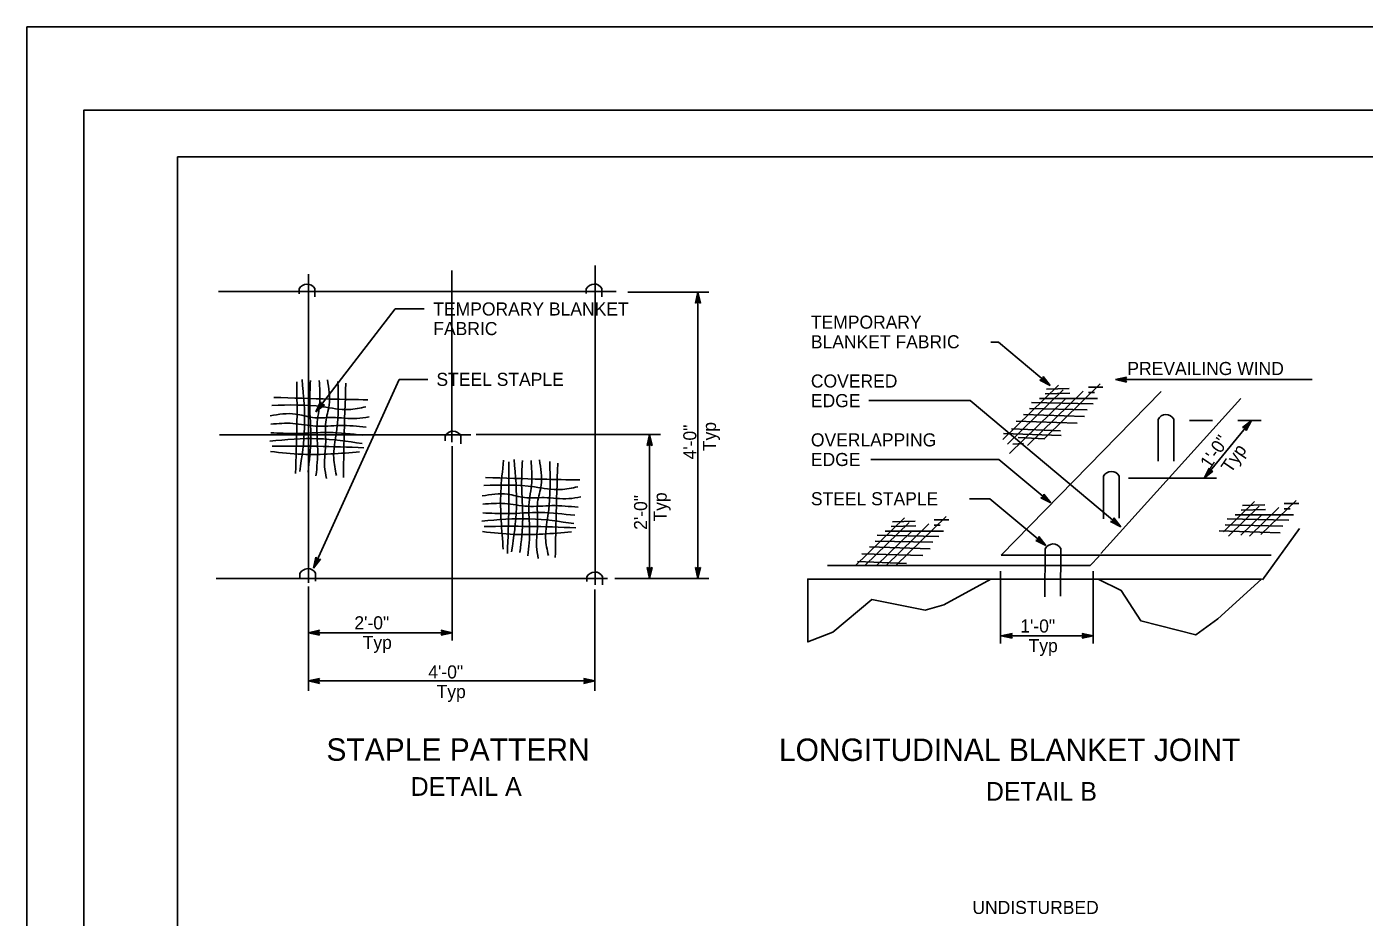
# Model space of a CAD drawing. Extents: x -894 to 866, y -476 to 714.
# Drawn here: x -894 to -178, y 237 to 714 of the extents above; entities that cross this region are included whole.
import ezdxf

# ---------------------------------------------------------------- set-up
doc = ezdxf.new("R2010")
doc.units = 0
for name, color, linetype in [('10 Sheet Format', 7, 'Continuous'), ('56 Stage 3 Anno', 7, 'Continuous'), ('57 Undefined', 7, 'Continuous'), ('58 Soundwalls', 7, 'Continuous'), ('60 Nongeo Data', 7, 'Continuous')]:
    doc.layers.add(name, color=color, linetype=linetype)

msp = doc.modelspace()

# ---------------------------------------------------------------- linework, layer by layer
at = {"layer": '10 Sheet Format'}
for p, q in [((-863.46, 668.96), (836.55, 668.96)), ((-863.46, 668.96), (-863.46, -431.04)), ((-813.45, 643.96), (811.55, 643.96)), ((-813.45, 643.96), (-813.45, -406.04))]:
    msp.add_line(p, q, dxfattribs=at)
for points in [[(-894.04, 713.56), (865.96, 713.56), (865.96, -476.44), (-894.04, -476.44)], [(-863.46, -431.04), (836.55, -431.04), (836.55, 668.96), (-863.46, 668.96)]]:
    msp.add_lwpolyline(points, close=True, dxfattribs=at)
at = {"layer": '56 Stage 3 Anno'}
for p, q in [((-572.32, 571.62), (-529.06, 571.62)), ((-536.14, 565.72), (-534.82, 571.62)), ((-534.82, 566.5), (-536.14, 565.72)), ((-536.14, 565.72), (-536.14, 565.72)), ((-535.79, 565.93), (-534.82, 570.26)), ((-535.43, 566.16), (-534.82, 568.9)), ((-535.09, 566.33), (-534.82, 567.54)), ((-534.82, 418.35), (-534.82, 571.62)), ((-534.82, 571.62), (-534.82, 571.62)), ((-534.82, 571.62), (-533.51, 565.72)), ((-534.82, 570.25), (-533.86, 565.95)), ((-534.82, 568.9), (-534.2, 566.12)), ((-534.82, 567.54), (-534.56, 566.35)), ((-533.51, 565.72), (-534.82, 566.5)), ((-533.51, 565.72), (-533.51, 565.72)), ((-739.39, 507.43), (-696.79, 562.56)), ((-681.44, 562.56), (-696.79, 562.56)), ((-740.55, 423.89), (-694.7, 524.88)), ((-679.34, 524.88), (-694.7, 524.88)), ((-351.78, 524.43), (-350.34, 524.93)), ((-346.4, 521.65), (-351.78, 524.43)), ((-351.78, 524.43), (-351.78, 524.43)), ((-347.46, 522.53), (-351.38, 524.55)), ((-348.49, 523.39), (-351.02, 524.7)), ((-349.54, 524.26), (-350.62, 524.82)), ((-350.34, 524.93), (-350.1, 526.44)), ((-350.29, 525.25), (-349.54, 524.26)), ((-350.21, 525.62), (-348.49, 523.39)), ((-350.16, 526.04), (-347.45, 522.52)), ((-350.1, 526.44), (-350.1, 526.44)), ((-350.1, 526.44), (-346.4, 521.65)), ((-311.37, 524.74), (-305.46, 526.05)), ((-305.46, 523.42), (-311.37, 524.74)), ((-311.37, 524.74), (-311.37, 524.74)), ((-305.68, 523.77), (-310.01, 524.74)), ((-310, 524.74), (-305.69, 525.7)), ((-308.65, 524.74), (-305.87, 525.35)), ((-305.91, 524.13), (-308.65, 524.74)), ((-307.29, 524.74), (-306.1, 525)), ((-306.08, 524.47), (-307.29, 524.74)), ((-305.46, 526.05), (-306.25, 524.74)), ((-306.25, 524.74), (-305.46, 523.42)), ((-305.46, 526.05), (-305.46, 526.05)), ((-305.46, 523.42), (-305.46, 523.42)), ((-346.4, 521.65), (-346.4, 521.65)), ((-739.39, 507.43), (-736.85, 512.92)), ((-734.76, 511.33), (-739.39, 507.43)), ((-738.57, 508.52), (-736.71, 512.52)), ((-735.17, 511.37), (-738.57, 508.51)), ((-737.74, 509.59), (-736.54, 512.18)), ((-735.59, 511.4), (-737.74, 509.59)), ((-736.92, 510.67), (-736.4, 511.78)), ((-735.97, 511.47), (-736.92, 510.67)), ((-736.85, 512.92), (-736.85, 512.92)), ((-736.85, 512.92), (-736.29, 511.5)), ((-736.29, 511.5), (-734.76, 511.33)), ((-734.76, 511.33), (-734.76, 511.33)), ((-739.39, 507.43), (-739.39, 507.43)), ((-271.69, 502.86), (-259.51, 502.86)), ((-238.65, 502.86), (-263.92, 471.96)), ((-245.99, 502.86), (-233.45, 502.86)), ((-243.43, 499.16), (-238.65, 502.86)), ((-243.03, 499.1), (-239.52, 501.82)), ((-239.52, 501.81), (-241.54, 497.89)), ((-238.65, 502.86), (-241.41, 497.48)), ((-238.65, 502.86), (-238.65, 502.86)), ((-653.46, 495.36), (-554.96, 495.36)), ((-562.04, 489.46), (-560.72, 495.36)), ((-561.69, 489.67), (-560.72, 494)), ((-560.72, 418.35), (-560.72, 495.36)), ((-560.72, 495.36), (-560.72, 495.36)), ((-560.72, 495.36), (-559.41, 489.46)), ((-560.71, 493.99), (-559.76, 489.69)), ((-241.92, 498.92), (-243.43, 499.16)), ((-243.43, 499.16), (-243.43, 499.16)), ((-242.61, 499.05), (-240.39, 500.77)), ((-242.24, 498.97), (-241.26, 499.73)), ((-241.41, 497.48), (-241.92, 498.92)), ((-241.26, 499.73), (-241.81, 498.64)), ((-240.39, 500.77), (-241.69, 498.24)), ((-241.41, 497.48), (-241.41, 497.48)), ((-666.29, 489.14), (-666.29, 385.17)), ((-560.72, 490.24), (-562.04, 489.46)), ((-562.04, 489.46), (-562.04, 489.46)), ((-561.33, 489.9), (-560.72, 492.64)), ((-560.99, 490.07), (-560.72, 491.28)), ((-560.72, 492.64), (-560.1, 489.86)), ((-560.72, 491.28), (-560.46, 490.09)), ((-559.41, 489.46), (-560.72, 490.24)), ((-559.41, 489.46), (-559.41, 489.46)), ((-263.92, 471.96), (-261.27, 477.4)), ((-259.21, 475.76), (-263.92, 471.96)), ((-263.07, 473.03), (-261.13, 476.99)), ((-259.62, 475.81), (-263.07, 473.02)), ((-262.22, 474.09), (-260.98, 476.65)), ((-260.04, 475.85), (-262.22, 474.09)), ((-261.38, 475.15), (-260.84, 476.24)), ((-260.41, 475.93), (-261.38, 475.15)), ((-261.27, 477.4), (-261.27, 477.4)), ((-261.27, 477.4), (-260.73, 475.97)), ((-260.73, 475.97), (-259.21, 475.76)), ((-259.21, 475.76), (-259.21, 475.76)), ((-304.48, 471.96), (-257.23, 471.96)), ((-263.92, 471.96), (-263.92, 471.96)), ((-351.39, 461.51), (-349.95, 462.01)), ((-346.02, 458.74), (-351.39, 461.51)), ((-351.39, 461.51), (-351.39, 461.51)), ((-347.07, 459.61), (-350.99, 461.63)), ((-348.11, 460.48), (-350.64, 461.78)), ((-349.15, 461.35), (-350.23, 461.91)), ((-349.95, 462.01), (-349.71, 463.53)), ((-349.91, 462.33), (-349.15, 461.35)), ((-349.82, 462.7), (-348.11, 460.48)), ((-349.77, 463.12), (-347.06, 459.61)), ((-349.71, 463.53), (-349.71, 463.53)), ((-349.71, 463.53), (-346.02, 458.74)), ((-346.02, 458.74), (-346.02, 458.74)), ((-313.98, 448.77), (-312.53, 449.27)), ((-308.6, 446), (-313.98, 448.77)), ((-313.98, 448.77), (-313.98, 448.77)), ((-309.65, 446.87), (-313.57, 448.9)), ((-310.69, 447.74), (-313.22, 449.05)), ((-311.73, 448.61), (-312.82, 449.17)), ((-312.53, 449.27), (-312.29, 450.79)), ((-312.49, 449.59), (-311.73, 448.61)), ((-312.4, 449.97), (-310.69, 447.74)), ((-312.35, 450.39), (-309.64, 446.87)), ((-312.29, 450.79), (-312.29, 450.79)), ((-312.29, 450.79), (-308.6, 446)), ((-308.6, 446), (-308.6, 446)), ((-354.09, 438.74), (-352.65, 439.24)), ((-348.72, 435.96), (-354.09, 438.74)), ((-354.09, 438.74), (-354.09, 438.74)), ((-349.77, 436.84), (-353.69, 438.86)), ((-350.81, 437.71), (-353.34, 439.01)), ((-351.85, 438.58), (-352.93, 439.14)), ((-352.65, 439.24), (-352.41, 440.76)), ((-352.61, 439.56), (-351.85, 438.58)), ((-352.52, 439.93), (-350.81, 437.71)), ((-352.47, 440.35), (-349.76, 436.83)), ((-352.41, 440.76), (-352.41, 440.76)), ((-352.41, 440.76), (-348.72, 435.96)), ((-740.55, 423.89), (-739.3, 429.81)), ((-739.3, 429.81), (-739.3, 429.81)), ((-739.3, 429.81), (-738.44, 428.56)), ((-348.72, 435.96), (-348.72, 435.96)), ((-736.91, 428.73), (-740.55, 423.89)), ((-740.55, 423.89), (-740.55, 423.89)), ((-739.99, 425.14), (-739.08, 429.46)), ((-737.32, 428.68), (-739.99, 425.13)), ((-739.42, 426.37), (-738.84, 429.16)), ((-737.73, 428.62), (-739.42, 426.37)), ((-738.86, 427.61), (-738.61, 428.8)), ((-738.12, 428.6), (-738.86, 427.61)), ((-738.44, 428.56), (-736.91, 428.73)), ((-736.91, 428.73), (-736.91, 428.73)), ((-560.72, 418.35), (-562.03, 424.25)), ((-562.03, 424.25), (-562.03, 424.25)), ((-562.03, 424.25), (-560.72, 423.46)), ((-560.72, 419.71), (-561.67, 424.02)), ((-560.71, 421.06), (-561.33, 423.84)), ((-560.71, 422.42), (-560.98, 423.61)), ((-560.72, 423.46), (-559.4, 424.25)), ((-559.4, 424.25), (-560.72, 418.35)), ((-559.75, 424.04), (-560.72, 419.7)), ((-560.1, 423.81), (-560.71, 421.06)), ((-560.44, 423.63), (-560.71, 422.42)), ((-559.4, 424.25), (-559.4, 424.25)), ((-534.82, 418.35), (-536.13, 424.25)), ((-536.13, 424.25), (-536.13, 424.25)), ((-536.13, 424.25), (-534.82, 423.46)), ((-534.82, 419.71), (-535.77, 424.02)), ((-534.82, 421.06), (-535.43, 423.84)), ((-534.82, 422.42), (-535.08, 423.61)), ((-534.82, 423.46), (-533.5, 424.25)), ((-533.5, 424.25), (-534.82, 418.35)), ((-533.85, 424.04), (-534.82, 419.7)), ((-534.2, 423.81), (-534.82, 421.06)), ((-534.54, 423.63), (-534.82, 422.42)), ((-533.5, 424.25), (-533.5, 424.25)), ((-579.38, 418.35), (-529.06, 418.35)), ((-560.72, 418.35), (-560.72, 418.35)), ((-534.82, 418.35), (-534.82, 418.35)), ((-372.87, 422.22), (-372.87, 383.48)), ((-323.37, 422.22), (-323.37, 383.48)), ((-743.31, 414), (-743.31, 358.3)), ((-590.03, 412.4), (-590.03, 358.3)), ((-743.31, 389.31), (-737.4, 390.62)), ((-743.31, 389.31), (-666.29, 389.31)), ((-737.4, 388), (-743.31, 389.31)), ((-743.31, 389.31), (-743.31, 389.31)), ((-737.61, 388.35), (-741.95, 389.31)), ((-741.94, 389.32), (-737.63, 390.27)), ((-740.59, 389.31), (-737.81, 389.93)), ((-737.84, 388.7), (-740.59, 389.31)), ((-739.23, 389.31), (-738.04, 389.57)), ((-738.02, 389.04), (-739.23, 389.31)), ((-737.4, 390.62), (-738.19, 389.31)), ((-738.19, 389.31), (-737.4, 388)), ((-737.4, 390.62), (-737.4, 390.62)), ((-737.4, 388), (-737.4, 388)), ((-671.41, 389.31), (-672.2, 390.63)), ((-672.2, 390.63), (-672.2, 390.63)), ((-672.2, 390.63), (-666.29, 389.31)), ((-666.29, 389.31), (-672.2, 388.01)), ((-672.2, 388.01), (-671.41, 389.31)), ((-672.2, 388.01), (-672.2, 388.01)), ((-671.98, 390.28), (-667.65, 389.31)), ((-667.66, 389.31), (-671.96, 388.36)), ((-669.01, 389.32), (-671.79, 388.7)), ((-671.75, 389.93), (-669.01, 389.32)), ((-671.58, 389.59), (-670.37, 389.32)), ((-670.37, 389.32), (-671.56, 389.05)), ((-666.29, 389.31), (-666.29, 389.31)), ((-372.55, 387.67), (-366.64, 388.98)), ((-372.55, 387.67), (-323.37, 387.67)), ((-366.64, 386.35), (-372.55, 387.67)), ((-372.55, 387.67), (-372.55, 387.67)), ((-366.85, 386.7), (-371.19, 387.67)), ((-371.18, 387.68), (-366.87, 388.63)), ((-369.83, 387.67), (-367.05, 388.29)), ((-367.08, 387.06), (-369.83, 387.67)), ((-368.47, 387.67), (-367.28, 387.93)), ((-367.26, 387.4), (-368.47, 387.67)), ((-366.64, 388.98), (-367.43, 387.67)), ((-367.43, 387.67), (-366.64, 386.35)), ((-366.64, 388.98), (-366.64, 388.98)), ((-328.49, 387.67), (-329.27, 388.99)), ((-329.27, 388.99), (-329.27, 388.99)), ((-329.27, 388.99), (-323.37, 387.67)), ((-323.37, 387.67), (-329.27, 386.36)), ((-329.27, 386.36), (-328.49, 387.67)), ((-329.06, 388.64), (-324.73, 387.67)), ((-324.74, 387.67), (-329.04, 386.72)), ((-326.09, 387.68), (-328.87, 387.06)), ((-328.83, 388.29), (-326.09, 387.68)), ((-328.66, 387.95), (-327.45, 387.68)), ((-327.45, 387.68), (-328.64, 387.41)), ((-323.37, 387.67), (-323.37, 387.67)), ((-366.64, 386.35), (-366.64, 386.35)), ((-329.27, 386.36), (-329.27, 386.36)), ((-743.31, 363.52), (-737.4, 364.83)), ((-743.31, 363.52), (-590.03, 363.52)), ((-737.4, 362.2), (-743.31, 363.52)), ((-743.31, 363.52), (-743.31, 363.52)), ((-737.61, 362.55), (-741.95, 363.52)), ((-741.94, 363.52), (-737.63, 364.48)), ((-740.59, 363.52), (-737.81, 364.14)), ((-737.84, 362.91), (-740.59, 363.52)), ((-739.23, 363.52), (-738.04, 363.78)), ((-738.02, 363.25), (-739.23, 363.52)), ((-737.4, 364.83), (-738.19, 363.52)), ((-738.19, 363.52), (-737.4, 362.2)), ((-737.4, 364.83), (-737.4, 364.83)), ((-737.4, 362.2), (-737.4, 362.2)), ((-595.15, 363.52), (-595.93, 364.84)), ((-595.93, 364.84), (-595.93, 364.84)), ((-595.93, 364.84), (-590.03, 363.52)), ((-590.03, 363.52), (-595.93, 362.21)), ((-595.93, 362.21), (-595.15, 363.52)), ((-595.93, 362.21), (-595.93, 362.21)), ((-595.72, 364.49), (-591.39, 363.52)), ((-591.4, 363.52), (-595.7, 362.57)), ((-592.75, 363.52), (-595.53, 362.91)), ((-595.49, 364.14), (-592.75, 363.52)), ((-595.32, 363.79), (-594.11, 363.52)), ((-594.11, 363.52), (-595.3, 363.26)), ((-590.03, 363.52), (-590.03, 363.52))]:
    msp.add_line(p, q, dxfattribs=at)
for points in [[(-373.99, 544.75), (-378.09, 544.76)], [(-373.99, 544.75), (-346.4, 521.65)], [(-206.12, 524.75), (-311.37, 524.74)], [(-443.3, 513.51), (-389.23, 513.51)], [(-389.23, 513.51), (-308.6, 446)], [(-442.29, 482.01), (-373.81, 482.01)], [(-373.81, 482.01), (-346.02, 458.74)], [(-389.46, 461.01), (-378.63, 461.01)], [(-378.63, 461.01), (-348.72, 435.96)]]:
    msp.add_lwpolyline(points, dxfattribs=at)
at = {"layer": '58 Soundwalls'}
msp.add_lwpolyline([(-378.15, 418.04), (-403.33, 404.29), (-413.31, 401.44), (-441.82, 407.13), (-462.72, 389.59), (-476.03, 384.37), (-476.03, 418.04), (-375.3, 418.04)], close=True, dxfattribs=at)
at = {"layer": '60 Nongeo Data'}
for p, q in [((-743.34, 581.21), (-743.34, 415.97)), ((-666.57, 583.1), (-666.57, 491.26)), ((-589.8, 585.86), (-589.8, 414.95)), ((-748.26, 570.74), (-748.24, 573.29)), ((-739.87, 573.43), (-739.9, 569.11)), ((-594.59, 570.76), (-594.58, 573.3)), ((-586.21, 573.45), (-586.24, 569.13)), ((-791.34, 571.95), (-578.62, 571.95)), ((-372.59, 430.86), (-286.85, 518.4)), ((-341.84, 521.73), (-371.62, 492.71)), ((-339.35, 519.25), (-369.14, 490.23)), ((-328.72, 518.54), (-358.5, 489.53)), ((-319.5, 522.43), (-349.28, 493.42)), ((-348.93, 517.13), (-335.81, 517.48)), ((-348.22, 519.6), (-336.16, 519.96)), ((-325.88, 520.66), (-318.08, 520.66)), ((-325.88, 517.83), (-322.69, 517.83)), ((-338.29, 514.3), (-368.07, 485.28)), ((-357.44, 509.34), (-326.59, 508.63)), ((-356.37, 512.53), (-323.4, 511.82)), ((-352.12, 514.65), (-320.92, 514.65)), ((-319.24, 431.79), (-244.23, 514.57)), ((-364.56, 502.56), (-331.94, 501.5)), ((-360.63, 506.16), (-328.01, 505.1)), ((-288.6, 501.41), (-288.59, 503.43)), ((-288.6, 501.41), (-288.6, 481.12)), ((-280.22, 503.57), (-280.22, 503.57)), ((-280.22, 503.57), (-280.22, 498.26)), ((-790.92, 495.18), (-656.31, 495.18)), ((-670.11, 491.97), (-670.09, 494.52)), ((-661.72, 494.66), (-661.75, 490.34)), ((-371.26, 495.9), (-340.42, 494.83)), ((-367.01, 498.37), (-340.77, 497.31)), ((-280.22, 498.26), (-280.22, 481.12)), ((-366.3, 490.23), (-360.63, 490.59)), ((-363.46, 493.77), (-349.28, 493.06)), ((-317.76, 470.99), (-317.75, 473.01)), ((-309.38, 473.15), (-309.38, 473.15)), ((-309.38, 473.15), (-309.38, 467.84)), ((-317.76, 471.92), (-317.77, 450.2)), ((-309.38, 467.84), (-309.38, 450.7)), ((-237.05, 459.46), (-253.59, 443.34)), ((-214.71, 460.16), (-233.52, 441.84)), ((-221.09, 458.39), (-213.29, 458.39)), ((-401.98, 451.49), (-428.96, 425.21)), ((-234.56, 456.98), (-250.93, 441.04)), ((-247.33, 452.38), (-216.13, 452.38)), ((-233.5, 452.03), (-244.34, 441.46)), ((-244.14, 454.86), (-231.02, 455.21)), ((-243.43, 457.33), (-231.37, 457.69)), ((-223.93, 456.27), (-239.63, 440.98)), ((-221.09, 455.56), (-217.9, 455.56)), ((-424.32, 450.78), (-450.44, 425.33)), ((-421.84, 448.3), (-445.45, 425.3)), ((-411.2, 447.6), (-434.15, 425.24)), ((-431.41, 446.18), (-418.29, 446.53)), ((-430.7, 448.66), (-418.65, 449.01)), ((-408.36, 449.72), (-400.56, 449.72)), ((-408.36, 446.89), (-405.17, 446.89)), ((-255.84, 443.89), (-223.22, 442.83)), ((-252.65, 447.07), (-221.8, 446.36)), ((-251.58, 450.26), (-218.61, 449.55)), ((-232.63, 417.7), (-212.89, 445.16)), ((-439.92, 438.4), (-409.07, 437.69)), ((-420.77, 443.35), (-439.34, 425.27)), ((-438.86, 441.58), (-405.88, 440.87)), ((-434.6, 443.7), (-403.4, 443.7)), ((-447.04, 431.62), (-414.42, 430.56)), ((-443.11, 435.21), (-410.49, 434.15)), ((-372.59, 430.86), (-228.02, 430.86)), ((-349.26, 408.56), (-349.08, 434.2)), ((-340.71, 434.34), (-340.89, 408.85)), ((-324.88, 425.26), (-320.19, 430.37)), ((-465.58, 425.26), (-324.88, 425.26)), ((-449.49, 427.43), (-423.26, 426.37)), ((-792.61, 418.4), (-583.26, 418.4)), ((-747.87, 418.46), (-747.85, 421)), ((-739.48, 421.15), (-739.51, 416.83)), ((-594.27, 416.67), (-594.25, 419.21)), ((-585.88, 419.35), (-585.91, 415.03)), ((-470.8, 418.04), (-233.24, 418.04))]:
    msp.add_line(p, q, dxfattribs=at)
msp.add_lwpolyline([(-470.8, 418.04), (-233.24, 418.04), (-256.52, 396.7), (-268.4, 388.17), (-297.86, 395.75), (-308.31, 411.87), (-320.66, 418.04), (-334.44, 418.04), (-233.71, 418.04)], close=True, dxfattribs=at)
for centre, start, end in [((-744.02, 571.14), 28.88504, 153.08206), ((-590.35, 571.16), 28.88504, 153.08206), ((-284.37, 501.29), 28.87521, 153.08323), ((-665.87, 492.37), 28.88504, 153.08206), ((-313.53, 470.87), 28.87521, 153.08323), ((-344.86, 432.06), 28.87521, 153.0867), ((-743.62, 418.86), 28.88504, 153.08206), ((-590.03, 417.06), 28.88504, 153.08206)]:
    msp.add_arc(centre, 4.74, start, end, dxfattribs=at)
for points in [[(-750.21, 474.6), (-749.47, 499.45), (-749.47, 523.56)], [(-746.68, 524.86), (-745.38, 499.08), (-747.98, 475.53)], [(-742.22, 524.3), (-742.6, 511.32), (-742.04, 493.33), (-743.52, 475.16)], [(-737.58, 524.3), (-737.21, 512.62), (-738.7, 500.38), (-738.32, 487.4), (-739.25, 473.3)], [(-733.12, 524.68), (-732.19, 511.14), (-734.05, 502.05), (-734.05, 491.48), (-734.61, 478.31), (-733.68, 471.82)], [(-727.55, 523.75), (-728.29, 496.67), (-729.78, 482.76), (-728.29, 473.49)], [(-723.28, 522.82), (-724.21, 492.59), (-724.58, 472.38)], [(-762.81, 510.98), (-735.73, 510.24), (-721.82, 508.75), (-712.55, 510.24)], [(-761.88, 515.25), (-731.65, 514.32), (-711.44, 513.95)], [(-763.74, 505.41), (-750.2, 506.34), (-741.11, 504.48), (-730.54, 504.48), (-717.37, 503.92), (-710.88, 504.85)], [(-763.37, 500.95), (-751.68, 501.32), (-739.44, 499.84), (-726.46, 500.21), (-712.37, 499.28)], [(-763.37, 496.31), (-750.38, 495.93), (-732.39, 496.49), (-714.22, 495.01)], [(-763.92, 491.85), (-738.14, 493.15), (-714.59, 490.55)], [(-713.66, 488.32), (-738.51, 489.06), (-762.62, 489.06)], [(-715.89, 486.09), (-746.67, 484.79), (-763.55, 486.28)], [(-639.02, 433.97), (-640.32, 464.75), (-638.83, 481.63)], [(-636.79, 431.74), (-636.05, 456.59), (-636.05, 480.7)], [(-633.26, 482), (-631.96, 456.22), (-634.56, 432.67)], [(-628.8, 481.44), (-629.18, 468.46), (-628.62, 450.47), (-630.1, 432.3)], [(-624.16, 481.44), (-623.79, 469.76), (-625.27, 457.52), (-624.9, 444.54), (-625.83, 430.44)], [(-619.7, 481.81), (-618.77, 468.27), (-620.63, 459.19), (-620.63, 448.62), (-621.19, 435.45), (-620.26, 428.96)], [(-614.13, 480.89), (-614.87, 453.81), (-616.36, 439.9), (-614.87, 430.63)], [(-609.86, 479.96), (-610.79, 449.73), (-611.16, 429.51)], [(-649.39, 468.12), (-622.31, 467.37), (-608.4, 465.89), (-599.13, 467.37)], [(-648.46, 472.39), (-618.23, 471.46), (-598.02, 471.09)], [(-650.32, 462.55), (-636.78, 463.47), (-627.69, 461.62), (-617.12, 461.62), (-603.95, 461.06), (-597.46, 461.99)], [(-649.94, 458.09), (-638.26, 458.46), (-626.02, 456.97), (-613.04, 457.34), (-598.94, 456.42)], [(-649.94, 453.44), (-636.96, 453.07), (-618.97, 453.63), (-600.8, 452.14)], [(-650.5, 448.99), (-624.72, 450.29), (-601.17, 447.69)], [(-600.24, 445.46), (-625.09, 446.2), (-649.2, 446.2)], [(-602.47, 443.23), (-633.25, 441.93), (-650.13, 443.41)]]:
    msp.add_spline(points, degree=3, dxfattribs=at)

# ---------------------------------------------------------------- texts
at = {"layer": '57 Undefined'}
for s, height, p in [('TEMPORARY BLANKET', 7, (-676.47, 559.06)), ('TEMPORARY ', 7, (-474.39, 552.01)), ('FABRIC', 7, (-676.47, 548.56)), ('BLANKET FABRIC', 7, (-474.39, 541.51)), ('STEEL STAPLE', 7, (-674.79, 521.39)), ('COVERED ', 7, (-474.39, 520.51)), ('EDGE', 7, (-474.39, 510.01)), ('OVERLAPPING ', 7, (-474.39, 489.01)), ('EDGE', 7, (-474.39, 478.51)), ('STEEL STAPLE', 7, (-474.39, 457.51)), ('2\'-0"', 7, (-718.7, 391.12)), ('1\'-0"', 7, (-362.33, 389.42)), ('Typ', 7, (-714.25, 380.62)), ('Typ', 7, (-357.88, 378.92)), ('4\'-0"', 7, (-679.15, 364.85)), ('Typ', 7, (-674.7, 354.35)), ('STAPLE PATTERN', 12, (-733.66, 320.79)), ('LONGITUDINAL BLANKET JOINT', 12, (-491.5, 320.69)), ('DETAIL A', 10, (-688.6, 302.04)), ('DETAIL B', 10, (-380.78, 299.44)), ('UNDISTURBED ', 7, (-387.96, 238.83))]:
    msp.add_text(s, height=height, dxfattribs=at).set_placement(p)
for s, rotation, p in [('PREVAILING WIND', 359.97407, (-305.01, 527.22)), ('Typ', 90, (-525.18, 486.48)), ('4\'-0"', 90, (-535.68, 482.03)), ('1\'-0"', 55.84797, (-260.8, 476.5)), ('Typ', 55.84797, (-249.61, 474.29)), ('2\'-0"', 90, (-562.05, 444.37)), ('Typ', 90, (-551.55, 448.82))]:
    msp.add_text(s, height=7, rotation=rotation, dxfattribs=at).set_placement(p)

doc.saveas('drawing.dxf')
